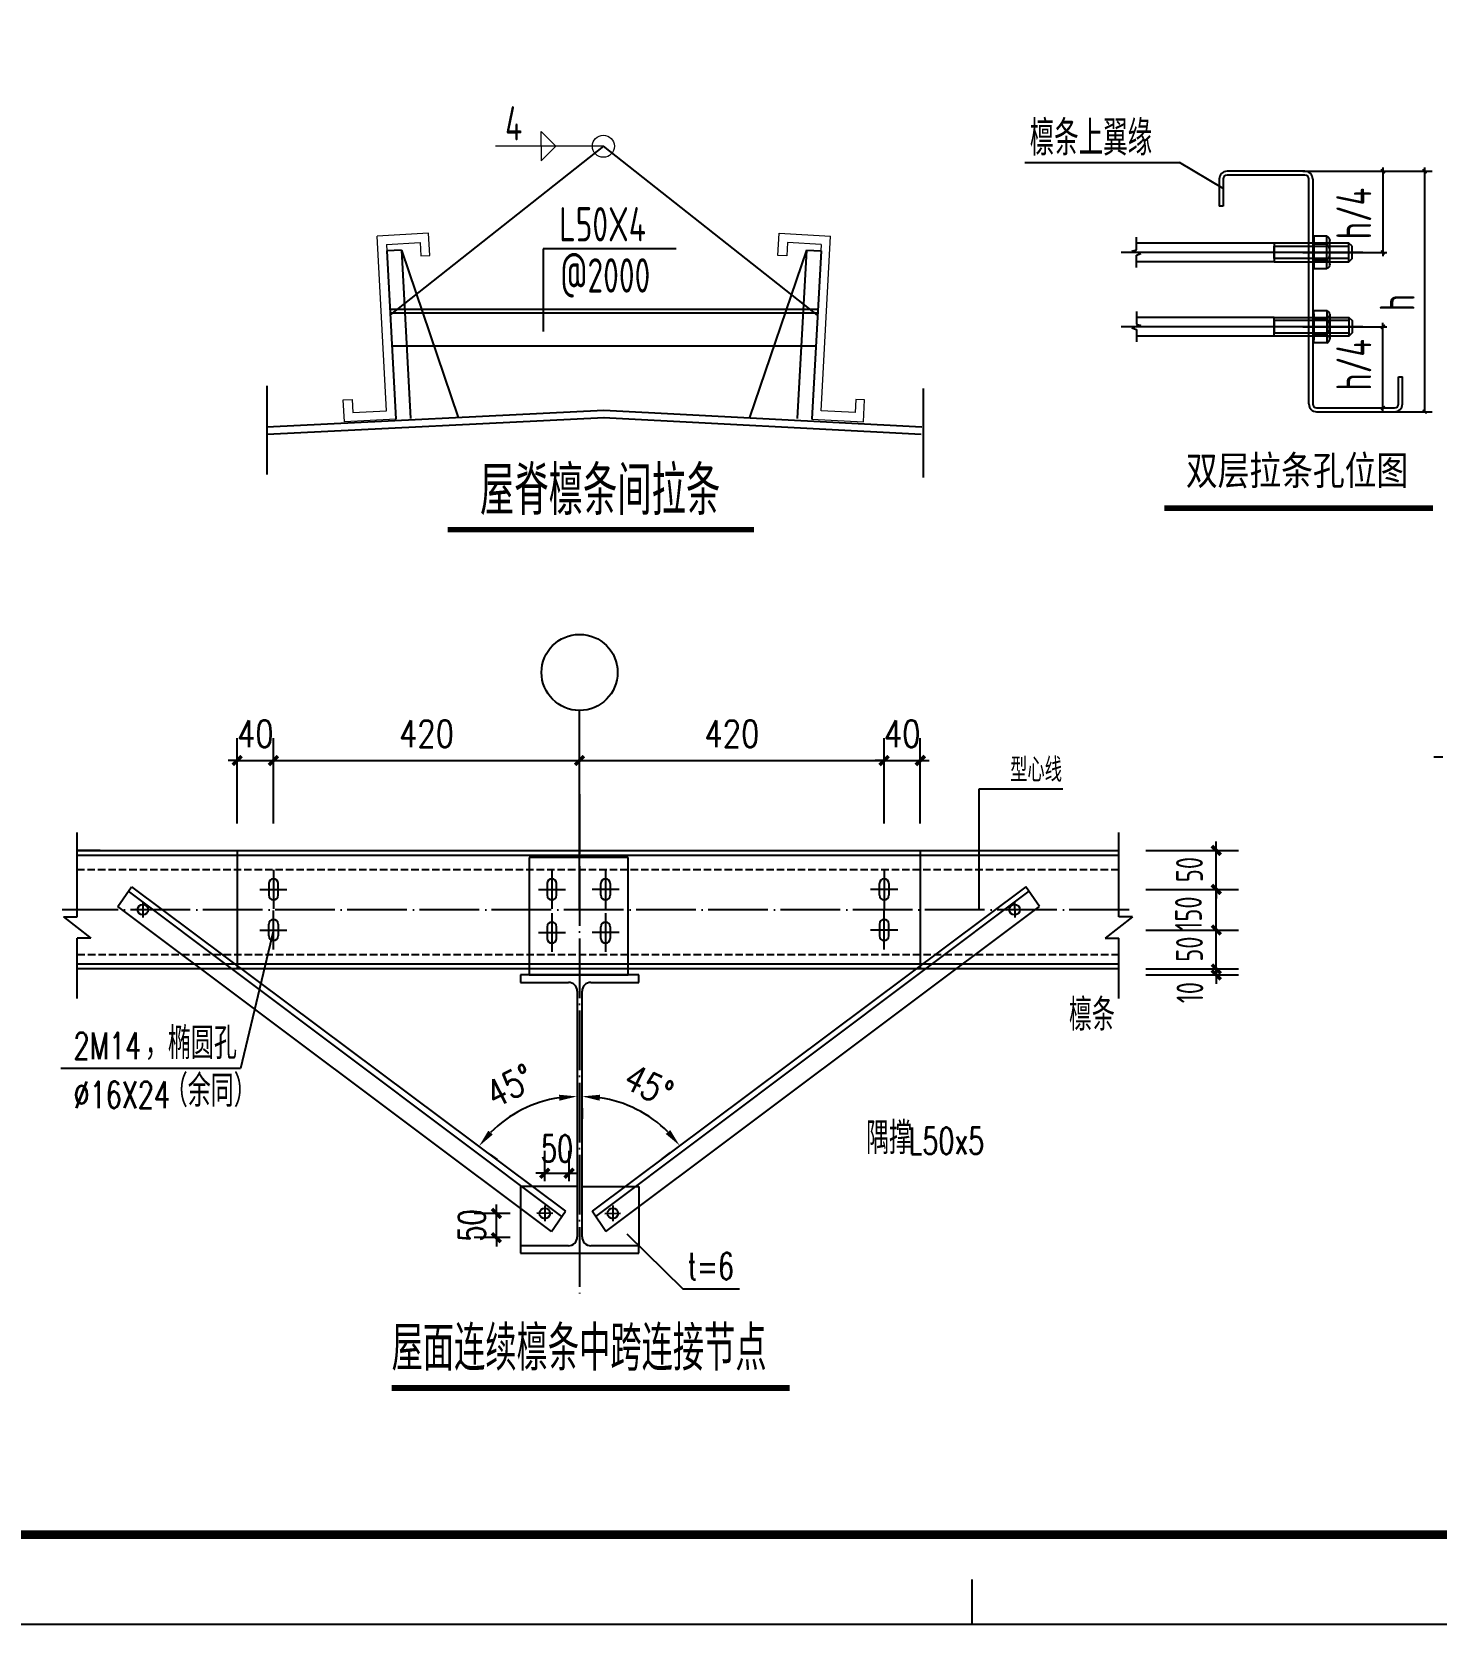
# Model space of a CAD drawing. Extents: x 712773 to 1022356, y -298958 to 209542.
# Drawn here: x 943530 to 967060, y -235958 to -209261 of the extents above; entities that cross this region are included whole.
import ezdxf

# ---------------------------------------------------------------- set-up
doc = ezdxf.new("R2010")
doc.units = 0
doc.header["$LTSCALE"] = 500
doc.header["$MEASUREMENT"] = 0
for name, pattern in [('CENTER', [1.05, 0.6, -0.15, 0.15, -0.15]), ('CENTER2', [1.125, 0.75, -0.125, 0.125, -0.125]), ('CONTINUOUS1', [0]), ('DASH', [0.35, 0.25, -0.1]), ('DOTE', [2.42, 2, -0.2, 0.02, -0.2])]:
    doc.linetypes.add(name, pattern=pattern)
doc.layers.get('0').update_dxf_attribs({"linetype": 'CONTINUOUS'})
doc.layers.get('DEFPOINTS').update_dxf_attribs({"linetype": 'CONTINUOUS'})
for name, color, linetype in [('01', 7, 'CONTINUOUS'), ('11', 3, 'CONTINUOUS'), ('12', 2, 'CONTINUOUS'), ('4', 7, 'CONTINUOUS'), ('AXIS', 3, 'CONTINUOUS'), ('BOUT', 7, 'CONTINUOUS'), ('DETAIL_AXIS', 1, 'CENTER'), ('DETAIL_THICK', 7, 'CONTINUOUS1'), ('DIM_LEAD', 3, 'CONTINUOUS'), ('DIM_SYMB', 3, 'CONTINUOUS'), ('DOTE', 1, 'DOTE'), ('PUB_DIM', 3, 'CONTINUOUS'), ('PUB_TEXT', 7, 'CONTINUOUS'), ('T-TK', 157, 'CONTINUOUS'), ('条基', 3, 'CONTINUOUS'), ('照明平面标注层', 111, 'CONTINUOUS'), ('细线', 140, 'CONTINUOUS')]:
    doc.layers.add(name, color=color, linetype=linetype)
doc.layers.add('10', color=7, linetype='CONTINUOUS', lineweight=18)
doc.styles.add('-宋体', font='', dxfattribs={"width": 0.8})
doc.styles.add('_TCH_DIM', font='SIMPLEX', dxfattribs={"bigfont": 'GBCBIG'})
doc.styles.add('_TCH_DIM_T3', font='SIMPLEX', dxfattribs={"width": 0.705882, "bigfont": 'GBCBIG'})
doc.styles.add('DIM_FONT', font='SIMPLEX.shx', dxfattribs={"width": 0.8})
doc.styles.add('TSSD_Label', font='Tssdeng.shx', dxfattribs={"width": 0.7, "bigfont": 'hztxt.shx'})
doc.styles.add('TSSD_Rein', font='tssdeng.shx', dxfattribs={"width": 0.7, "bigfont": 'hztxt.shx'})
doc.styles.get('-宋体').set_extended_font_data('SimSun')
doc.dimstyles.new('_TCH_ARCH&&150', dxfattribs={"dimtxt": 446.25, "dimasz": 150, "dimexe": 375, "dimexo": 450, "dimgap": 189.375, "dimtad": 1, "dimdec": 0, "dimzin": 0, "dimdsep": 46, "dimtxsty": '_TCH_DIM_T3', "dimblk": 'ARCHTICK', "dimcen": 0.09, "dimclrt": 7, "dimazin": 2, "dimtfac": 1, "dimtdec": 0, "dimtix": 1, "dimtmove": 2, "dimatfit": 3, "dimfxl": 0, "dimtolj": 1, "dimtzin": 0, "dimarcsym": 0})

# ---------------------------------------------------------------- blocks, each defined once
blk = doc.blocks.new('A1E图框')
at = {"layer": 'T-TK'}
for p, q in [((76850, -83600), (76850, -84100)), ((34800, -84100), (118900, -84100))]:
    blk.add_line(p, q, dxfattribs=at)
at = {"layer": 'T-TK', "const_width": 100}
blk.add_lwpolyline([(37300, -83100), (117900, -83100), (117900, -25700), (37300, -25700)], close=True, dxfattribs=at)
blk = doc.blocks.new('_ArchTick')
at = {"color": 0, "linetype": 'ByBlock', "const_width": 0.4}
blk.add_lwpolyline([(-0.5, -0.5), (0.5, 0.5)], dxfattribs=at)
blk = doc.blocks.new('N-M12')
for p, q in [((-8.8, -10.4), (-8.8, 10.4)), ((-8.8, 5.2), (-0.6, 5.2)), ((-8.8, -5.2), (-0.6, -5.2))]:
    blk.add_line(p, q)
at = {"color": 2, "linetype": 'CENTER2', "ltscale": 0.0075}
blk.add_line((-11.9, 0), (1.4, 0), dxfattribs=at)
for points in [[(-8.8, 10.4), (-0.6, 10.4), (-0.6, -10.4), (-8.8, -10.4)], [(-10.8, -8), (-10.8, 8)]]:
    blk.add_lwpolyline(points)
blk.add_lwpolyline([(-0.6, 8.3), (0, 8.3), (0, -8.3), (-0.6, -8.3)], close=True)
for centre, radius, start, end in [((-8.1, 7.8), 2.69, 104.6759, 255.3241), ((-3, 0), 7.75, 137.8966, 222.1034), ((-8.1, -7.8), 2.69, 104.6759, 255.3241)]:
    blk.add_arc(centre, radius, start, end)
blk = doc.blocks.new('*D46')
at = {"layer": 'DEFPOINTS', "color": 0, "transparency": 16777216}
for p in [(951314, -229070), (951992, -229070), (951992, -229477)]:
    blk.add_point(p, dxfattribs=at)
at = {"layer": 'PUB_DIM', "color": 0, "lineweight": -2, "transparency": 16777216}
for p, q in [((951314, -229070), (951314, -228920)), ((951542, -229070), (950939, -229070)), ((951314, -229477), (951314, -229070)), ((951542, -229477), (950939, -229477)), ((951314, -229477), (951314, -229627))]:
    blk.add_line(p, q, dxfattribs=at)
at = {"layer": 'PUB_DIM', "color": 0, "lineweight": -2, "transparency": 16777216, "xscale": 150, "yscale": 150, "zscale": 150}
for p, rotation in [((951314, -229070), 270), ((951314, -229477), 90)]:
    blk.add_blockref('_ArchTick', p, dxfattribs=dict(at, rotation=rotation))
at = {"layer": 'PUB_DIM', "color": 7, "transparency": 16777216, "insert": (950902, -229273), "char_height": 446.2, "attachment_point": 5, "rotation": 90, "style": '_TCH_DIM_T3'}
blk.add_mtext('\\A1;50', dxfattribs=at)
blk = doc.blocks.new('*D45')
at = {"layer": 'DEFPOINTS', "color": 0, "transparency": 16777216}
for p in [(952533, -228398), (952125, -228982), (952533, -228982)]:
    blk.add_point(p, dxfattribs=at)
at = {"layer": 'PUB_DIM', "color": 0, "lineweight": -2, "transparency": 16777216}
for p, q in [((952125, -228532), (952125, -228023)), ((952533, -228532), (952533, -228023)), ((952125, -228398), (951975, -228398)), ((952125, -228398), (952533, -228398)), ((952533, -228398), (952683, -228398))]:
    blk.add_line(p, q, dxfattribs=at)
at = {"layer": 'PUB_DIM', "color": 0, "lineweight": -2, "transparency": 16777216, "xscale": 150, "yscale": 150, "zscale": 150}
blk.add_blockref('_ArchTick', (952125, -228398), dxfattribs=at)
at = {"layer": 'PUB_DIM', "color": 0, "lineweight": -2, "transparency": 16777216, "xscale": 150, "yscale": 150, "zscale": 150, "rotation": 180}
blk.add_blockref('_ArchTick', (952533, -228398), dxfattribs=at)
at = {"layer": 'PUB_DIM', "color": 7, "transparency": 16777216, "insert": (952329, -227985), "char_height": 446.2, "attachment_point": 5, "style": '_TCH_DIM_T3'}
blk.add_mtext('\\A1;50', dxfattribs=at)

msp = doc.modelspace()

# ---------------------------------------------------------------- linework, layer by layer
msp.add_line((965416, -215630.7, -1710.7), (966993.5, -215630.7, -1710.7))
at = {"color": 3}
for p, q in [((952707.1, -221908.6, 5962.8), (952707.1, -220638.8, -34124.4)), ((944287.3, -224097.7, 5962.8), (944287.3, -222685.2, 5962.8)), ((961746, -224097.7, 5962.8), (961746, -222685.2, 5962.8)), ((944287.3, -222985.1, 5962.8), (961746, -222985.1, 5962.8)), ((961746, -223068, 5962.8), (944287.3, -223068, 5962.8)), ((944630.4, -222985.1, 5962.8), (944305, -222985.1, 5962.8)), ((944674.1, -222985.1, 5962.8), (944348.6, -222985.1, 5962.8)), ((946970.8, -222985.1, 5962.8), (946970.8, -224973.2, 5962.8)), ((951864.8, -223102.2, 5962.8), (951864.8, -225073, 5962.8)), ((953522.7, -223102.2, 5962.8), (951864.8, -223102.2, 5962.8)), ((953522.7, -225073, 5962.8), (953522.7, -223102.2, 5962.8)), ((958416.8, -222985.1, 5962.8), (958416.8, -224973.2, 5962.8)), ((947577.3, -223313.3, 5962.8), (947577.3, -223964.6, 5962.8)), ((952243.8, -223313.3, 5962.8), (952243.8, -223964.6, 5962.8)), ((953143.8, -223313.3, 5962.8), (953143.8, -223964.6, 5962.8)), ((957810.3, -223313.3, 5962.8), (957810.3, -223964.6, 5962.8)), ((944972.5, -223925.3, 5962.8), (945199.8, -223594.8, 5962.8)), ((952409.1, -229122.4, 5962.8), (945148.6, -223669.3, 5962.8)), ((945199.8, -223594.8, 5962.8), (952471.7, -229030.9, 5962.8)), ((947350, -223638.9, 5962.8), (947804.6, -223638.9, 5962.8)), ((947499.2, -223540.5, 5962.8), (947499.2, -223737.3, 5962.8)), ((947655.4, -223737.3, 5962.8), (947655.4, -223540.5, 5962.8)), ((952016.5, -223638.9, 5962.8), (952471, -223638.9, 5962.8)), ((952165.7, -223540.5, 5962.8), (952165.7, -223737.3, 5962.8)), ((952321.8, -223737.3, 5962.8), (952321.8, -223540.5, 5962.8)), ((960187.8, -223594.8, -34124.4), (952915.9, -229030.9, 5962.8)), ((953371.1, -223638.9, 5962.8), (952916.5, -223638.9, 5962.8)), ((952978.5, -229122.4, 5962.8), (960239, -223669.3, -34124.4)), ((953065.7, -223737.3, 5962.8), (953065.7, -223540.5, 5962.8)), ((953221.8, -223540.5, 5962.8), (953221.8, -223737.3, 5962.8)), ((958037.5, -223638.9, 5962.8), (957583, -223638.9, 5962.8)), ((957732.2, -223737.3, 5962.8), (957732.2, -223540.5, 5962.8)), ((957888.3, -223540.5, 5962.8), (957888.3, -223737.3, 5962.8)), ((960415.1, -223925.3, -34124.4), (960187.8, -223594.8, -34124.4)), ((952237.8, -229372.7, 5962.8), (944972.5, -223925.3, 5962.8)), ((945523.3, -223980.3, 5962.8), (945257.9, -223978, 5962.8)), ((945391.8, -223846.5, 5962.8), (945389.5, -224111.9, 5962.8)), ((953149.8, -229372.7, 5962.8), (960415.1, -223925.3, -34124.4)), ((959864.2, -223980.3, -34124.4), (960129.6, -223978, -34124.4)), ((959995.8, -223846.5, -34124.4), (959998.1, -224111.9, -34124.4)), ((944061, -224097.7, 5962.8), (944516.1, -224455.1, 5962.8)), ((944061, -224097.7, 5962.8), (944287.3, -224097.7, 5962.8)), ((947499.2, -224417.8, 5962.8), (947499.2, -224221, 5962.8)), ((947577.3, -224645.1, 5962.8), (947577.3, -223993.8, 5962.8)), ((947655.4, -224221, 5962.8), (947655.4, -224417.8, 5962.8)), ((952243.8, -224036.9, 5962.8), (952243.8, -224688.2, 5962.8)), ((953143.8, -224036.9, 5962.8), (953143.8, -224688.2, 5962.8)), ((957732.2, -224221, 5962.8), (957732.2, -224417.8, 5962.8)), ((957810.3, -224645.1, 5962.8), (957810.3, -223993.8, 5962.8)), ((957888.3, -224417.8, 5962.8), (957888.3, -224221, 5962.8)), ((961972.4, -224097.7, 5962.8), (961517.2, -224455.1, 5962.8)), ((961972.4, -224097.7, 5962.8), (961746, -224097.7, 5962.8)), ((944516.1, -224455.1, 5962.8), (944289.8, -224455.1, 5962.8)), ((944289.8, -225468.7, 5962.8), (944289.8, -224455.1, 5962.8)), ((947350, -224319.4, 5962.8), (947804.6, -224319.4, 5962.8)), ((952016.5, -224362.5, 5962.8), (952471, -224362.5, 5962.8)), ((952165.7, -224264.1, 5962.8), (952165.7, -224460.9, 5962.8)), ((952321.8, -224460.9, 5962.8), (952321.8, -224264.1, 5962.8)), ((953371.1, -224362.5, 5962.8), (952916.5, -224362.5, 5962.8)), ((953065.7, -224460.9, 5962.8), (953065.7, -224264.1, 5962.8)), ((953221.8, -224264.1, 5962.8), (953221.8, -224460.9, 5962.8)), ((958037.5, -224319.4, 5962.8), (957583, -224319.4, 5962.8)), ((961517.2, -224455.1, 5962.8), (961743.6, -224455.1, 5962.8)), ((961743.6, -225468.7, 5962.8), (961743.6, -224455.1, 5962.8)), ((961743.6, -224973.2, 5962.8), (944284.8, -224973.2, 5962.8)), ((961743.6, -224890.3, 5962.8), (944289.8, -224890.3, 5962.8)), ((951716.3, -225073, 5962.8), (951716.3, -225197.7, 5962.8)), ((953701.1, -225073, 5962.8), (951716.3, -225073, 5962.8)), ((951716.3, -225197.7, 5962.8), (952519.3, -225197.7, 5962.8)), ((951864.8, -225073, 5962.8), (953522.7, -225073, 5962.8)), ((952898.1, -225197.7, 5962.8), (953701.1, -225197.7, 5962.8)), ((953701.1, -225197.7, 5962.8), (953701.1, -225073, 5962.8)), ((952669, -225347.4, 5962.8), (952669, -229463, 5962.8)), ((952748.4, -229463, 5962.8), (952748.4, -225347.4, 5962.8)), ((952669, -228619.1, 5962.8), (951716.3, -228619.1, 5962.8)), ((951716.3, -228619.1, 5962.8), (951716.3, -229612.7, 5962.8)), ((952748.4, -228619.1, 5962.8), (953701.1, -228619.1, 5962.8)), ((953701.1, -228619.1, 5962.8), (953701.1, -229612.7, 5962.8)), ((952125.6, -228938.1, 5962.8), (952123.3, -229203.5, 5962.8)), ((952237.7, -229372.8, 5962.8), (952471.7, -229030.9, 5962.8)), ((953149.9, -229372.8, 5962.8), (952915.9, -229030.9, 5962.8)), ((953262, -228938.1, 5962.8), (953264.3, -229203.5, 5962.8)), ((952257.1, -229071.9, 5962.8), (951991.8, -229069.6, 5962.8)), ((953130.4, -229071.9, 5962.8), (953395.8, -229069.6, 5962.8)), ((951716.3, -229612.7, 5962.8), (951716.3, -229737.4, 5962.8)), ((952519.3, -229612.7, 5962.8), (951716.3, -229612.7, 5962.8)), ((951716.3, -229737.4, 5962.8), (952708.7, -229737.4, 5962.8)), ((952708.7, -229737.4, 5962.8), (953701.1, -229737.4, 5962.8)), ((953701.1, -229612.7, 5962.8), (952898.1, -229612.7, 5962.8)), ((953701.1, -229737.4, 5962.8), (953701.1, -229612.7, 5962.8))]:
    msp.add_line(p, q, dxfattribs=at)
at = {"color": 3, "linetype": 'DASH'}
for p, q in [((944287.3, -223304.8, 5962.8), (961746, -223304.8, 5962.8)), ((961743.6, -224736.4, 5962.8), (944289.8, -224736.4, 5962.8))]:
    msp.add_line(p, q, dxfattribs=at)
at = {"color": 1, "linetype": 'DOTE'}
msp.add_line((961913.9, -223979.2, -34124.4), (944034.7, -223979.2, -34124.4), dxfattribs=at)
at = {"const_width": 91.7, "elevation": -1710.7}
msp.add_lwpolyline([(962503.7, -217246), (967005.9, -217246)], dxfattribs=at)
at = {"color": 3}
for centre in [(945390.6, -223979.2, 5962.8), (959996.9, -223979.2, -34124.4), (952124.4, -229070.8, 5962.8), (953263.1, -229070.8, 5962.8)]:
    msp.add_circle(centre, 88.5, dxfattribs=at)
for centre, radius, start, end in [((947577.3, -223540.5, 5962.8), 78.1, 0, 180), ((952243.8, -223540.5, 5962.8), 78.1, 0, 180), ((953143.8, -223540.5, 5962.8), 78.1, 0, 180), ((957810.3, -223540.5, 5962.8), 78.1, 0, 180), ((947577.3, -223737.3, 5962.8), 78.1, 180, 0), ((952243.8, -223737.3, 5962.8), 78.1, 180, 0), ((953143.8, -223737.3, 5962.8), 78.1, 180, 0), ((957810.3, -223737.3, 5962.8), 78.1, 180, 0), ((947577.3, -224221, 5962.8), 78.1, 0, 180), ((952243.8, -224264.1, 5962.8), 78.1, 0, 180), ((953143.8, -224264.1, 5962.8), 78.1, 0, 180), ((957810.3, -224221, 5962.8), 78.1, 0, 180), ((947577.3, -224417.8, 5962.8), 78.1, 180, 0), ((952243.8, -224460.9, 5962.8), 78.1, 180, 0), ((953143.8, -224460.9, 5962.8), 78.1, 180, 0), ((957810.3, -224417.8, 5962.8), 78.1, 180, 0), ((952519.3, -225347.4, 5962.8), 149.7, 0, 90), ((952898.1, -225347.4, 5962.8), 149.7, 90, 180), ((952519.3, -229463, 5962.8), 149.7, 270, 0), ((952898.1, -229463, 5962.8), 149.7, 180, 270)]:
    msp.add_arc(centre, radius, start, end, dxfattribs=at)
at = {"layer": '01'}
for p, q in [((964824.6, -211598.5, -1710.7), (966233.8, -211598.5, -1710.7)), ((965523.2, -211598.5, -1710.7), (966993.5, -211598.5, -1710.7)), ((966168.5, -211533.2, -1710.7), (966168.5, -213023.9, -1710.7)), ((966867, -211533.2, -1710.7), (966867, -215630.7, -1710.7)), ((964824.6, -212958.6, -1710.7), (966233.8, -212958.6, -1710.7)), ((964824.6, -214205.3, -1710.7), (966233.8, -214205.3, -1710.7)), ((966168.5, -215630.7, -1710.7), (966168.5, -214140, -1710.7)), ((965358.7, -215565.4, -1710.7), (966233.8, -215565.4, -1710.7))]:
    msp.add_line(p, q, dxfattribs=at)
at = {"layer": '10', "color": 7}
for p, q in [((952311.9, -211178.2), (952065.3, -210931.6)), ((952065.3, -211178.2), (952065.3, -210931.6)), ((953106.2, -211178.2), (951301.1, -211178.2)), ((952311.9, -211178.2), (952065.3, -211424.7)), ((952065.3, -211178.2), (952065.3, -211424.7))]:
    msp.add_line(p, q, dxfattribs=at)
at = {"layer": '10'}
for p, q in [((950178.3, -212639), (949316.6, -212684.7)), ((949472.1, -215614.5), (949316.6, -212684.7)), ((950197.9, -213008.3), (950178.3, -212639)), ((950197.9, -213008.3), (950178.3, -212639)), ((956030.8, -213008.3), (956050.4, -212639)), ((956030.8, -213008.3), (956050.4, -212639)), ((956050.4, -212639), (956912.1, -212684.7)), ((956756.6, -215614.5), (956912.1, -212684.7)), ((949472.2, -212824.6), (950038.4, -212794.6)), ((949472.2, -212824.6), (949627.7, -215754.3)), ((950038.4, -212794.6), (950050.2, -213016.1)), ((950050.2, -213016.1), (950197.9, -213008.3)), ((956178.5, -213016.1), (956030.8, -213008.3)), ((956190.3, -212794.6), (956178.5, -213016.1)), ((956756.5, -212824.6), (956190.3, -212794.6)), ((956756.5, -212824.6), (956601, -215754.3)), ((948746.4, -215430.8), (948894.1, -215422.9)), ((948766, -215800.1), (948746.4, -215430.8)), ((948766, -215800.1), (948746.4, -215430.8)), ((948894.1, -215422.9), (948905.9, -215644.5)), ((957334.6, -215422.9), (957322.8, -215644.5)), ((957482.3, -215430.8), (957334.6, -215422.9)), ((957462.7, -215800.1), (957482.3, -215430.8)), ((957462.7, -215800.1), (957482.3, -215430.8)), ((948905.9, -215644.5), (949472.1, -215614.5)), ((957322.8, -215644.5), (956756.6, -215614.5)), ((949627.7, -215754.3), (948766, -215800.1)), ((956601, -215754.3), (957462.7, -215800.1))]:
    msp.add_line(p, q, dxfattribs=at)
at = {"layer": '10', "color": 7}
msp.add_circle((953106.2, -211178.2), 184.9, dxfattribs=at)
at = {"layer": '11'}
for p, q in [((947466.4, -215883.2), (953114.4, -215605)), ((953114.4, -215605), (958439.8, -215884.4)), ((947472.5, -216006.3), (953120.4, -215728.1)), ((953108, -215728.1), (958433.5, -216007.5))]:
    msp.add_line(p, q, dxfattribs=at)
at = {"layer": '12'}
for p, q in [((949721.4, -212918.8), (949475.2, -212932.1)), ((949475.2, -212932.1), (949627.7, -215754.3)), ((949721.4, -212918.8), (949873.9, -215741)), ((949721.4, -212918.8), (950673.4, -215725.2)), ((956507.4, -212918.8), (955555.4, -215725.2)), ((956507.4, -212918.8), (956354.9, -215741)), ((956507.4, -212918.8), (956753.6, -212932.1)), ((956753.6, -212932.1), (956601, -215754.3))]:
    msp.add_line(p, q, dxfattribs=at)
at = {"layer": '4', "linetype": 'Continuous'}
for p, q in [((953106.2, -211178.2), (949534.8, -214004.9)), ((956695.3, -214010.4), (953106.2, -211178.2))]:
    msp.add_line(p, q, dxfattribs=at)
at = {"layer": 'AXIS', "color": 3}
msp.add_circle((952707.1, -220001.1, -34124.4), 637.7, dxfattribs=at)
at = {"layer": 'BOUT'}
for p, q in [((962038.4, -212913.4, -1710.7), (962038.4, -212704.4, -1710.7)), ((961962.2, -212938.1, -1710.7), (962038.4, -212913.4, -1710.7)), ((962114.6, -212979.2, -1710.7), (961962.2, -212938.1, -1710.7)), ((962038.4, -213003.9, -1710.7), (962114.6, -212979.2, -1710.7)), ((962038.4, -213212.9, -1710.7), (962038.4, -213003.9, -1710.7)), ((962038.4, -213951.1, -1710.7), (962038.4, -214160, -1710.7)), ((962114.6, -214184.8, -1710.7), (961962.2, -214225.8, -1710.7)), ((961962.2, -214225.8, -1710.7), (962038.4, -214250.6, -1710.7)), ((962038.4, -214160, -1710.7), (962114.6, -214184.8, -1710.7)), ((962038.4, -214250.6, -1710.7), (962038.4, -214459.6, -1710.7))]:
    msp.add_line(p, q, dxfattribs=at)
at = {"layer": 'DETAIL_AXIS', "ltscale": 20}
for p, q in [((965832.2, -212958.6, -1710.7), (961783.6, -212958.6, -1710.7)), ((965832.2, -214205.3, -1710.7), (961783.6, -214205.3, -1710.7))]:
    msp.add_line(p, q, dxfattribs=at)
at = {"layer": 'DETAIL_THICK'}
for p, q in [((964862.4, -211598.5, -1710.7), (963556.4, -211598.5, -1710.7)), ((964862.4, -211663.8, -1710.7), (963556.4, -211663.8, -1710.7)), ((963425.8, -211729.1, -1710.7), (963425.8, -212186.3, -1710.7)), ((963491.1, -211729.1, -1710.7), (963491.1, -212186.3, -1710.7)), ((964927.7, -215500.1, -1710.7), (964927.7, -211729.1, -1710.7)), ((964993, -211729.1, -1710.7), (964993, -215500.1, -1710.7)), ((963491.1, -212186.3, -1710.7), (963425.8, -212186.3, -1710.7)), ((966429.7, -215500.1, -1710.7), (966429.7, -215043, -1710.7)), ((966429.7, -215043, -1710.7), (966495, -215043, -1710.7)), ((966495, -215500.1, -1710.7), (966495, -215043, -1710.7)), ((965058.4, -215565.4, -1710.7), (966364.4, -215565.4, -1710.7)), ((965058.4, -215630.7, -1710.7), (966364.4, -215630.7, -1710.7))]:
    msp.add_line(p, q, dxfattribs=at)
at = {"layer": 'DETAIL_THICK', "ltscale": 100}
for p, q in [((964344.4, -212801.9, -1710.7), (962038.4, -212801.9, -1710.7)), ((965598.2, -213115.4, -1710.7), (965598.2, -212801.9, -1710.7)), ((964344.4, -213115.4, -1710.7), (962038.4, -213115.4, -1710.7)), ((964344.4, -214048.6, -1710.7), (962038.4, -214048.6, -1710.7)), ((965598.2, -214048.6, -1710.7), (965598.2, -214362, -1710.7)), ((964344.4, -214362, -1710.7), (962038.4, -214362, -1710.7))]:
    msp.add_line(p, q, dxfattribs=at)
at = {"layer": 'DETAIL_THICK', "ltscale": 100, "elevation": -1710.7}
for points in [[(965650.5, -212854.1), (965598.2, -212801.9), (964344.4, -212801.9), (964344.4, -213115.4), (965598.2, -213115.4), (965650.5, -213063.1), (965650.5, -212854.1)], [(965598.2, -213063.1), (964344.4, -213063.1), (964344.4, -212854.1), (965598.2, -212854.1)], [(965650.5, -214309.8), (965598.2, -214362), (964344.4, -214362), (964344.4, -214048.6), (965598.2, -214048.6), (965650.5, -214100.8), (965650.5, -214309.8)], [(965598.2, -214100.8), (964344.4, -214100.8), (964344.4, -214309.8), (965598.2, -214309.8)]]:
    msp.add_lwpolyline(points, dxfattribs=at)
at = {"layer": 'DETAIL_THICK'}
for centre, radius, start, end in [((963556.4, -211729.1, -1710.7), 130.6, 90, 180), ((963556.4, -211729.1, -1710.7), 65.3, 90, 179.999), ((964862.4, -211729.1, -1710.7), 130.6, 0, 90), ((964862.4, -211729.1, -1710.7), 65.3, 0, 90), ((965058.4, -215500.1, -1710.7), 130.6, 180, 270), ((965058.4, -215500.1, -1710.7), 65.3, 180, 270), ((966364.4, -215500.1, -1710.7), 65.3, 270, 359.999), ((966364.4, -215500.1, -1710.7), 130.6, 270, 360)]:
    msp.add_arc(centre, radius, start, end, dxfattribs=at)
at = {"layer": 'DIM_LEAD'}
for p, q in [((959402, -223979.2, 36029), (959402, -221954.2, 36029)), ((959402, -221954.2, 36029), (960802.7, -221954.2, 36029)), ((947577.3, -224319.4, 36029), (947025.9, -226642, 36029)), ((947025.9, -226642, 36029), (944014.6, -226642, 36029)), ((953496.8, -229411.9, 36029), (954437.3, -230335.3, 36029)), ((954437.3, -230335.3, 36029), (955384.4, -230335.3, 36029))]:
    msp.add_line(p, q, dxfattribs=at)
at = {"layer": 'DIM_SYMB', "elevation": 5962.8}
for points in [[(960750.3, -225746.2, 0, 0, 0), (960329.9, -225746.2, 0, 0, 0), (960329.9, -224977.6, 119.7, 0, 0), (960329.9, -224528.8, 0, 0, 0)], [(957351.6, -227813.9, 0, 0, 0), (956762.6, -227813.9, 0, 0, 0), (956762.6, -226624.1, 119.7, 0, 0), (956762.6, -226175.3, 0, 0, 0)]]:
    msp.add_lwpolyline(points, format="xyseb", dxfattribs=at)
at = {"layer": 'DIM_SYMB', "const_width": 104.7, "elevation": -34124.4}
msp.add_lwpolyline([(949557.4, -231998.3), (956229.1, -231998.3)], dxfattribs=at)
at = {"layer": 'DOTE'}
msp.add_line((952707.1, -222041.7, 5962.8), (952707.1, -230444.5, 5962.8), dxfattribs=at)
at = {"layer": 'PUB_DIM'}
for p, q in [((952707.1, -223995.2, 5962.8), (952707.1, -220638.8, -34124.4)), ((952707.1, -223995.2, 5962.8), (952707.1, -220638.8, -34124.4)), ((946970.8, -222536.2, 5962.8), (946970.8, -221104.1, 5962.8)), ((947577.3, -222536.2, 5962.8), (947577.3, -221104.1, 5962.8)), ((947577.3, -222536.2, 5962.8), (947577.3, -221104.1, 5962.8)), ((952707.1, -222536.2, 5962.8), (952707.1, -221104.1, 5962.8)), ((952707.1, -222536.2, 5962.8), (952707.1, -221104.1, 5962.8)), ((957810.3, -222536.2, 5962.8), (957810.3, -221104.1, 5962.8)), ((957810.3, -222536.2, 5962.8), (957810.3, -221104.1, 5962.8)), ((958416.8, -222536.2, 5962.8), (958416.8, -221104.1, 5962.8)), ((946970.8, -221478.1, 5962.8), (946821.2, -221478.1, 5962.8)), ((946970.8, -221478.1, 5962.8), (947577.3, -221478.1, 5962.8)), ((947577.3, -221478.1, 5962.8), (952707.1, -221478.1, 5962.8)), ((947577.3, -221478.1, 5962.8), (947726.9, -221478.1, 5962.8)), ((952707.1, -221478.1, 5962.8), (957810.3, -221478.1, 5962.8)), ((957810.3, -221478.1, 5962.8), (957660.6, -221478.1, 5962.8)), ((957810.3, -221478.1, 5962.8), (958416.8, -221478.1, 5962.8)), ((958416.8, -221478.1, 5962.8), (958566.4, -221478.1, 5962.8)), ((967173.6, -221423.9), (967024, -221423.9)), ((963376.1, -222985.1, 5962.8), (963376.1, -222835.5, 5962.8)), ((962194.9, -222985.1, 5962.8), (963750.1, -222985.1, 5962.8)), ((963376.1, -223638.9, 5962.8), (963376.1, -222985.1, 5962.8)), ((962194.9, -223638.9, 5962.8), (963750.1, -223638.9, 5962.8)), ((962194.9, -223638.9, 5962.8), (963750.1, -223638.9, 5962.8)), ((963376.1, -224319.4, 5962.8), (963376.1, -223638.9, 5962.8)), ((963376.1, -223638.9, 5962.8), (963376.1, -223788.5, 5962.8)), ((963376.1, -224319.4, 5962.8), (963376.1, -224169.8, 5962.8)), ((962194.9, -224319.4, 5962.8), (963750.1, -224319.4, 5962.8)), ((962194.9, -224319.4, 5962.8), (963750.1, -224319.4, 5962.8)), ((963376.1, -224973.2, 5962.8), (963376.1, -224319.4, 5962.8)), ((962194.9, -224973.2, 5962.8), (963750.1, -224973.2, 5962.8)), ((962194.9, -224973.2, 5962.8), (963750.1, -224973.2, 5962.8)), ((963376.1, -224973.2, 5962.8), (963376.1, -224823.6, 5962.8)), ((963376.1, -225073, 5962.8), (963376.1, -224973.2, 5962.8)), ((963376.1, -224973.2, 5962.8), (963376.1, -225122.8, 5962.8)), ((962194.9, -225073, 5962.8), (963750.1, -225073, 5962.8)), ((963376.1, -225073, 5962.8), (963376.1, -225222.6, 5962.8)), ((952665.9, -227344.1, 5962.8), (952665.9, -227483.4, 5962.8)), ((952748.4, -227306.8, 5962.8), (952748.4, -227483.4, 5962.8)), ((951211.4, -228082.7, 5962.8), (951323.8, -228164.9, 5962.8)), ((954225.2, -228050, 5962.8), (954083.3, -228155.3, 5962.8))]:
    msp.add_line(p, q, dxfattribs=at)
at = {"layer": 'PUB_DIM', "const_width": 92.5}
msp.add_lwpolyline([(950499.6, -217606.9), (955632, -217606.9)], dxfattribs=at)
at = {"layer": 'PUB_DIM'}
for centre, start, end in [((952665.9, -229145.6, 5962.8), 98.42769, 135.41435), ((952748.4, -229145.6, 5962.8), 44.99566, 81.57231)]:
    msp.add_arc(centre, 2036.2, start, end, dxfattribs=at)
for points in [[(952363.8, -227081.6, 5962.8), (952371.1, -227181.1, 5962.8), (952665.9, -227109.3, 5962.8)], [(953043.1, -227181.1, 5962.8), (953050.5, -227081.6, 5962.8), (952748.4, -227109.3, 5962.8)], [(951253.7, -227748.5, 5962.8), (951177.7, -227683.9, 5962.8), (951021.8, -227944.2, 5962.8)], [(954226.1, -227673.3, 5962.8), (954150.5, -227738.4, 5962.8), (954383.8, -227932.4, 5962.8)]]:
    msp.add_solid(points, dxfattribs=at)
at = {"layer": '条基', "color": 0}
for p, q in [((954324, -212899.5, -1232.7), (952096.7, -212899.5, -1232.7)), ((952096.7, -212899.5, -1232.7), (952096.7, -214284.4, -1232.7)), ((949527.9, -213908.6), (956700.8, -213908.6)), ((949533, -213970.2), (956697.5, -213970.2)), ((949562.4, -214524.9), (956667.5, -214524.9)), ((947466.4, -215196.4, -1232.7), (947466.4, -216684.8, -1232.7)), ((958465, -215241.9, -1232.7), (958465, -216730.4, -1232.7))]:
    msp.add_line(p, q, dxfattribs=at)
at = {"layer": '细线', "linetype": 'Continuous'}
for p in [(960167.3, -211451.5, -1710.7), (963492.3, -211889.3, -1710.7)]:
    msp.add_line(p, (962758.9, -211451.5, -1710.7), dxfattribs=at)

# ---------------------------------------------------------------- block references
at = {"layer": '01', "yscale": 65.3035082167876}
for p, xscale, zscale, rotation in [((966168.5, -211598.5, -1710.7), 65.3035082167876, 65.3035082167876, 90), ((966867, -211598.5, -1710.7), 65.3035082167876, 65.3035082167876, 90), ((966168.5, -212958.6, -1710.7), 65.3035082167876, 65.3035082167876, 270), ((966168.5, -214205.3, -1710.7), -65.3035082167876, 65.30350821731957, 270), ((966168.5, -215565.4, -1710.7), -65.3035082167876, 65.30350821731957, 90), ((966867, -215630.7, -1710.7), 65.3035082167876, 65.3035082167876, 90)]:
    msp.add_blockref('_ArchTick', p, dxfattribs=dict(at, xscale=xscale, zscale=zscale, rotation=rotation))
at = {"layer": 'DETAIL_THICK', "ltscale": 100, "xscale": -26.12140328747791, "yscale": 26.12140328706865, "zscale": 26.12140328692271}
msp.add_blockref('N-M12', (964997.4, -212958.6, -1710.7), dxfattribs=at)
at = {"layer": 'DETAIL_THICK', "ltscale": 100, "xscale": 26.12140328747791, "yscale": 26.12140328747791, "zscale": 26.12140328747791, "rotation": 180}
msp.add_blockref('N-M12', (964997.4, -214205.3, -1710.7), dxfattribs=at)
at = {"layer": 'PUB_DIM', "xscale": 149.6197631624062, "yscale": 149.6197631624062, "zscale": 149.6197631624062}
for p in [(946970.8, -221478.1, 5962.8), (952707.1, -221478.1, 5962.8), (957810.3, -221478.1, 5962.8), (957810.3, -221478.1, 5962.8)]:
    msp.add_blockref('_ArchTick', p, dxfattribs=at)
for p, rotation in [((947577.3, -221478.1, 5962.8), 180), ((947577.3, -221478.1, 5962.8), 180), ((952707.1, -221478.1, 5962.8), 180), ((958416.8, -221478.1, 5962.8), 180), ((963376.1, -222985.1, 5962.8), 270), ((963376.1, -223638.9, 5962.8), 90), ((963376.1, -223638.9, 5962.8), 90), ((963376.1, -224319.4, 5962.8), 270), ((963376.1, -224319.4, 5962.8), 270), ((963376.1, -224973.2, 5962.8), 270), ((963376.1, -224973.2, 5962.8), 90), ((963376.1, -225073, 5962.8), 90)]:
    msp.add_blockref('_ArchTick', p, dxfattribs=dict(at, rotation=rotation))
at = {"layer": '照明平面标注层', "xscale": 1.5, "yscale": 1.5, "zscale": 1.5}
msp.add_blockref('A1E图框', (844005.8, -109807.5), dxfattribs=at)

# ---------------------------------------------------------------- texts
at = {"width": 0.7}
for s, height, style, p in [('4', 575.3, 'TSSD_Label', (951458.5, -211083.2)), ('檩条上翼缘', 586.29, 'TSSD_Label', (960250, -211334.9, -1710.7)), ('L50X4', 575.26, 'TSSD_Rein', (952365.8, -212774.6, -2311.3)), ('@2000', 575.26, 'TSSD_Rein', (952384.1, -213632.7, -2311.3))]:
    msp.add_text(s, height=height, dxfattribs=dict(at, style=style)).set_placement(p)
for s, height, style, p in [('h/4', 586.29, 'TSSD_Rein', (965974.2, -212739.8, -1710.7)), ('h', 586.3, 'TSSD_Label', (966701.3, -213946.9, -1710.7)), ('h/4', 586.29, 'TSSD_Rein', (965974.2, -215276.5, -1710.7))]:
    msp.add_text(s, height=height, rotation=90, dxfattribs=dict(at, style=style)).set_placement(p)
at = {"layer": 'DIM_SYMB', "color": 7, "style": '_TCH_DIM'}
for s, p in [('檩条', (960907.4, -226008.1, 5962.8)), ('隅撑', (957508.8, -228075.7, 5962.8))]:
    msp.add_text(s, height=534.81, dxfattribs=at).set_placement(p)
at = {"layer": 'DIM_SYMB', "color": 7, "style": '_TCH_DIM', "width": 0.705882}
msp.add_text('L50x5', height=445.12, dxfattribs=at).set_placement((958221.8, -228075.7, 5962.8))
at = {"layer": 'PUB_DIM', "color": 7, "style": 'TSSD_Rein', "width": 0.7}
for s, p in [('50', (963151.7, -223517.4, 5962.8)), ('150', (963134.5, -224329.6, 5962.8)), ('50', (963151.7, -224851.8, 5962.8))]:
    msp.add_text(s, height=448.86, rotation=90, dxfattribs=at).set_placement(p)
at = {"layer": 'PUB_DIM', "color": 7, "char_height": 448.86, "attachment_point": 5, "style": 'DIM_FONT'}
for s, insert in [('\\A1;40', (947274, -221029.2, 5962.8)), ('\\A1;420', (950142.2, -221029.2, 5962.8)), ('\\A1;420', (955258.7, -221029.2, 5962.8)), ('\\A1;40', (958113.5, -221029.2, 5962.8))]:
    msp.add_mtext(s, dxfattribs=dict(at, insert=insert))
at = {"layer": 'PUB_DIM', "color": 7, "char_height": 448.86, "attachment_point": 5}
for s, insert, rotation, style in [('\\A1;10', (962934.6, -225368.5, 5962.8), 90, 'TSSD_Rein'), ('\\A1;45%%d', (951540.7, -226929.8, 5962.8), 26.92102, 'DIM_FONT'), ('\\A1;45%%d', (953865.6, -226925.8, 5962.8), 333.28398, 'DIM_FONT')]:
    msp.add_mtext(s, dxfattribs=dict(at, insert=insert, rotation=rotation, style=style))
at = {"layer": 'PUB_TEXT', "color": 7, "style": 'TSSD_Rein', "width": 0.7}
msp.add_text('屋脊檩条间拉条', height=821.81, dxfattribs=at).set_placement((951038.3, -217363.3))
at = {"layer": 'PUB_TEXT'}
for s, height, style, width, p in [('双层拉条孔位图', 487.77, '-宋体', 0.8, (962867, -216857.7, -1345.9)), ('2M14', 445.12, '_TCH_DIM', 0.705882, (944228.2, -226484.9, -34124.4)), ('%%C16X24', 445.12, '_TCH_DIM', 0.705882, (944228.2, -227304.2, -34124.4)), ('t=6', 445.12, '_TCH_DIM', 0.705882, (954514.3, -230178.2, -34124.4)), ('屋面连续檩条中跨连接节点', 748.099, 'TSSD_Rein', 0.7, (949557.4, -231706.8, -74251.7))]:
    msp.add_text(s, height=height, dxfattribs=dict(at, style=style, width=width)).set_placement(p)
at = {"layer": 'PUB_TEXT', "style": '_TCH_DIM'}
for s, height, p in [('型心线', 402.12, (959922.2, -221836.1, 36029)), ('，椭圆孔', 534.81, (945425.1, -226484.9, -34124.4)), ('（余同）', 534.81, (945757.2, -227282.5, -34124.4))]:
    msp.add_text(s, height=height, dxfattribs=at).set_placement(p)

# ---------------------------------------------------------------- dimensions: what is measured, and where the dimension line sits
at = {"layer": 'PUB_DIM'}
for p1, p2, distance, picture, middle in [((952125.2, -228982.3, 36029), (952533.1, -228982.3, 36029), 584.7, '*D45', (952329.1, -227985.1, 36029)), ((951991.8, -229476.9, 36029), (951991.8, -229069.6, 36029), 677.5, '*D46', (950901.7, -229273.3, 36029))]:
    dim = msp.add_aligned_dim(p1=p1, p2=p2, distance=distance, text='50', dimstyle='_TCH_ARCH&&150', dxfattribs=at)
    dim.commit()
    dim.dimension.update_dxf_attribs({"geometry": picture, "text_midpoint": middle})

doc.saveas('drawing.dxf')
